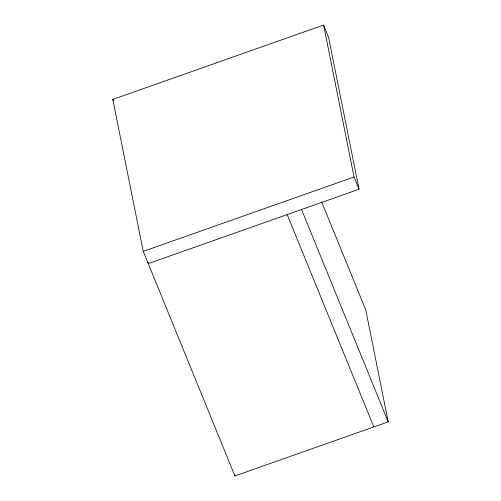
<?xml version="1.0" encoding="UTF-8"?>
<svg xmlns="http://www.w3.org/2000/svg" width="501" height="501" viewBox="0 0 501 501"><rect width="100%" height="100%" fill="white"/><g stroke="black" fill="none" stroke-linecap="round" stroke-linejoin="round"><path stroke-width="0.75" d="M321.73 202.091L365.799 310.069L388.2 421.861L234.9 475.95L143.248 251.37L112.8 99.423L323.59 25.05L328.587 37.299L359.035 189.246L148.252 263.62L147.939 262.086M143.248 251.37L354.038 176.997L323.59 25.05M354.038 176.997L359.035 189.246M301.546 209.531L388.2 421.861M287.173 214.597L373.827 426.927M112.8 99.423L113.389 100.864M234.593 474.428L234.9 475.95"/></g></svg>
